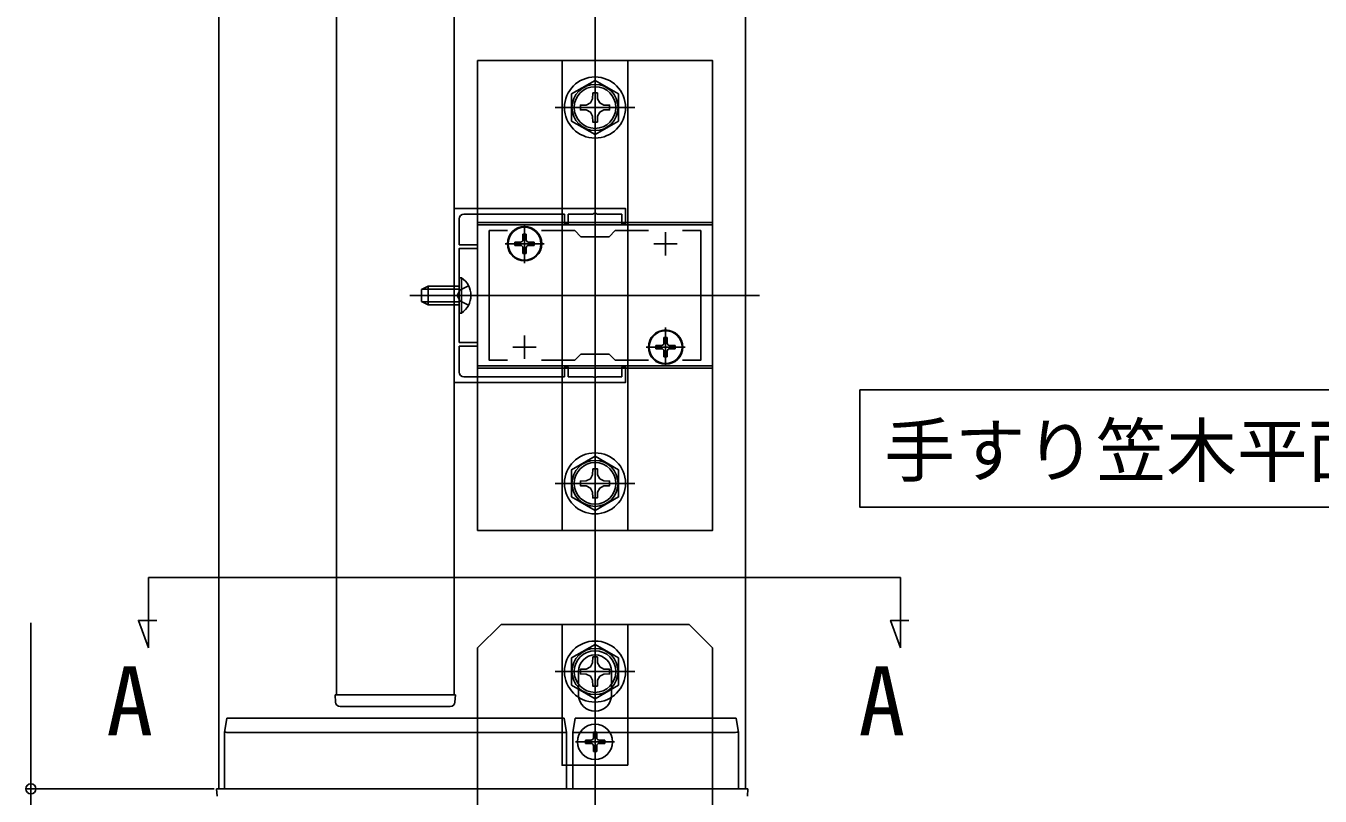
# Model space of a CAD drawing. Units: millimetres, scale not verified. Extents: x -874 to 876, y -1307 to 1301.
# Drawn here: x -12.9 to 262.4, y -1095.9 to -931.9 of the extents above; entities that cross this region are included whole.
import ezdxf
from ezdxf.enums import TextEntityAlignment as Align

# ---------------------------------------------------------------- set-up
doc = ezdxf.new("R2010")
doc.units = ezdxf.units.MM
doc.header["$LTSCALE"] = 8
for name, color, linetype in [('0-2_USER1', 3, 'Continuous'), ('0-3_YKK_11', 7, 'Continuous'), ('0-4_YKK_12', 2, 'Continuous'), ('0-5_YKK_13', 4, 'Continuous'), ('0-6_YKK_D', 6, 'Continuous'), ('0-8_YSS_K', 3, 'Continuous')]:
    doc.layers.add(name, color=color, linetype=linetype)
doc.styles.add('ＭＳ ゴシック', font='')
doc.styles.get('ＭＳ ゴシック').set_extended_font_data('MS Gothic')

msp = doc.modelspace()

# ---------------------------------------------------------------- linework, layer by layer
at = {"layer": '0-2_USER1'}
msp.add_lwpolyline([(164.493, -1009.356), (342.543, -1009.356), (342.543, -1034.342), (164.493, -1034.342)], close=True, dxfattribs=at)
at = {"layer": '0-3_YKK_11'}
for p, q in [((93.172, -980.8), (93.172, -975.8)), ((123.172, -980.8), (123.172, -975.8)), ((90.672, -978.3), (95.672, -978.3)), ((120.672, -978.3), (125.672, -978.3)), ((93.172, -1002.8), (93.172, -997.8)), ((123.172, -1002.8), (123.172, -997.8)), ((90.672, -1000.3), (95.672, -1000.3)), ((120.672, -1000.3), (125.672, -1000.3))]:
    msp.add_line(p, q, dxfattribs=at)
for points in [[(78.172, -970.8), (78.172, -1007.8), (114.672, -1007.8), (114.672, -1004.6), (113.872, -1004.6), (113.872, -1006.6), (108.63, -1006.6), (108.447, -1006.72), (107.897, -1006.72), (107.714, -1006.6), (102.472, -1006.6), (102.472, -1004.6), (101.672, -1004.6), (101.672, -1006.6), (80.272, -1006.6)], [(80.272, -972), (101.672, -972), (101.672, -974), (102.472, -974), (102.472, -972), (107.714, -972), (107.897, -971.88), (108.447, -971.88), (108.63, -972), (113.872, -972), (113.872, -974), (114.672, -974), (114.672, -970.8), (78.172, -970.8)], [(79.272, -1005.6), (79.272, -1000.1), (83.172, -1000.1), (83.172, -999.3), (79.272, -999.3), (79.272, -989.758), (79.152, -989.575), (79.152, -989.025), (79.272, -988.842), (79.272, -979.3), (83.172, -979.3), (83.172, -978.5), (79.272, -978.5), (79.272, -973)], [(89.539, -1003.1), (85.672, -1003.1), (85.672, -975.5), (89.539, -975.5)], [(96.805, -975.5), (103.872, -975.5), (105.172, -976.8), (111.172, -976.8), (112.472, -975.5), (119.539, -975.5)], [(126.805, -975.5), (130.672, -975.5), (130.672, -1003.1), (126.805, -1003.1)], [(119.539, -1003.1), (112.472, -1003.1), (111.172, -1001.8), (105.172, -1001.8), (103.872, -1003.1), (96.805, -1003.1)]]:
    msp.add_lwpolyline(points, dxfattribs=at)
msp.add_lwpolyline([(83.172, -1004.3), (133.172, -1004.3), (133.172, -974.3), (83.172, -974.3)], close=True, dxfattribs=at)
for centre, start, end in [((80.272, -973), 90.00001, 179.99999), ((80.272, -1005.6), 180.00001, 269.99999)]:
    msp.add_arc(centre, 1, start, end, dxfattribs=at)
at = {"layer": '0-4_YKK_12'}
for p, q in [((28.172, -1094.3), (28.172, -621.3)), ((140.172, -1094.3), (140.172, -733.3)), ((143.172, -989.3), (73.172, -989.3)), ((13.172, -1049.3), (13.172, -1064.3)), ((13.172, -1049.3), (173.172, -1049.3)), ((173.172, -1049.3), (173.172, -1064.3)), ((28.172, -1094.3), (140.172, -1094.3))]:
    msp.add_line(p, q, dxfattribs=at)
msp.add_lwpolyline([(78.172, -677.3), (53.172, -677.3), (53.172, -1074.3), (78.172, -1074.3)], close=True, dxfattribs=at)
for points in [[(13.172, -1064.3), (11.043, -1058.45), (14.943, -1058.45)], [(173.172, -1064.3), (171.043, -1058.45), (174.943, -1058.45)]]:
    msp.add_lwpolyline(points, dxfattribs=at)
at = {"layer": '0-5_YKK_13'}
for p, q in [((108.172, -940.8), (108.172, -957.8)), ((107.649, -947.446), (107.67, -946.2)), ((116.672, -949.3), (99.672, -949.3)), ((83.172, -973.8), (83.172, -1004.8)), ((133.172, -973.8), (83.172, -973.8)), ((93.172, -974.15), (93.172, -982.45)), ((92.822, -976.25), (93.522, -976.25)), ((92.822, -976.25), (92.822, -977.45)), ((93.522, -976.25), (93.522, -977.45)), ((97.322, -978.3), (89.022, -978.3)), ((91.122, -977.95), (91.122, -978.65)), ((91.122, -977.95), (92.322, -977.95)), ((91.122, -978.65), (92.322, -978.65)), ((92.822, -979.15), (92.822, -980.35)), ((93.522, -979.15), (93.522, -980.35)), ((94.022, -977.95), (95.222, -977.95)), ((94.022, -978.65), (95.222, -978.65)), ((95.222, -977.95), (95.222, -978.65)), ((92.822, -980.35), (93.522, -980.35)), ((79.272, -993.05), (79.272, -985.55)), ((71.272, -988), (72.672, -987.3)), ((71.272, -990.6), (71.272, -988)), ((79.272, -987.954), (71.363, -987.954)), ((79.272, -987.3), (72.672, -987.3)), ((84.272, -989.3), (68.772, -989.3)), ((71.272, -990.6), (72.672, -991.3)), ((79.272, -990.646), (71.363, -990.646)), ((79.781, -993.05), (79.272, -993.05)), ((123.172, -996.15), (123.172, -1004.45)), ((122.822, -998.25), (123.522, -998.25)), ((122.822, -998.25), (122.822, -999.45)), ((123.522, -998.25), (123.522, -999.45)), ((127.322, -1000.3), (119.022, -1000.3)), ((121.122, -999.95), (121.122, -1000.65)), ((121.122, -999.95), (122.322, -999.95)), ((121.122, -1000.65), (122.322, -1000.65)), ((122.822, -1001.15), (122.822, -1002.35)), ((123.522, -1001.15), (123.522, -1002.35)), ((124.022, -999.95), (125.222, -999.95)), ((124.022, -1000.65), (125.222, -1000.65)), ((125.222, -999.95), (125.222, -1000.65)), ((122.822, -1002.35), (123.522, -1002.35)), ((108.172, -1020.8), (108.172, -1037.8)), ((107.649, -1027.446), (107.67, -1026.2)), ((116.672, -1029.3), (99.672, -1029.3)), ((88.172, -1059.3), (83.172, -1064.3)), ((88.172, -1059.3), (128.172, -1059.3)), ((133.172, -1064.3), (128.172, -1059.3)), ((108.172, -1060.847), (108.172, -1077.847)), ((107.649, -1067.494), (107.67, -1066.247)), ((116.672, -1069.347), (99.672, -1069.347)), ((104.672, -1069.3), (104.672, -1074.3)), ((111.672, -1069.3), (111.672, -1074.3)), ((52.872, -1074.3), (52.967, -1075.861)), ((78.472, -1074.3), (52.872, -1074.3)), ((78.376, -1075.861), (78.472, -1074.3)), ((53.965, -1076.8), (54.265, -1076.8)), ((54.265, -1076.8), (77.079, -1076.8)), ((77.079, -1076.8), (77.378, -1076.8)), ((29.872, -1079.3), (29.372, -1082.3)), ((108.172, -1088.45), (108.172, -1080.15)), ((102.072, -1082.3), (102.072, -1094.3)), ((103.472, -1082.3), (138.048, -1082.3)), ((103.472, -1082.3), (103.472, -1094.3)), ((104.022, -1084.3), (112.322, -1084.3)), ((106.122, -1083.95), (106.122, -1084.65)), ((106.122, -1083.95), (107.322, -1083.95)), ((106.122, -1084.65), (107.322, -1084.65)), ((107.822, -1082.25), (108.522, -1082.25)), ((107.822, -1082.25), (107.822, -1083.45)), ((108.522, -1082.25), (108.522, -1083.45)), ((109.022, -1083.95), (110.222, -1083.95)), ((109.022, -1084.65), (110.222, -1084.65)), ((110.222, -1083.95), (110.222, -1084.65)), ((107.822, -1085.15), (107.822, -1086.35)), ((107.822, -1086.35), (108.522, -1086.35)), ((108.522, -1085.15), (108.522, -1086.35)), ((108.172, -1092.8), (108.172, -1180.839)), ((27.672, -1094.3), (27.767, -1095.861)), ((138.45, -1094.3), (30.17, -1094.3)), ((140.576, -1095.861), (140.672, -1094.3))]:
    msp.add_line(p, q, dxfattribs=at)
for points in [[(83.172, -939.3), (133.172, -939.3), (133.172, -1039.3), (83.172, -1039.3)], [(115.172, -1039.3), (115.172, -939.3), (101.172, -939.3), (101.172, -1039.3)], [(113.172, -946.413), (108.172, -943.526), (103.172, -946.413), (103.172, -952.187), (108.172, -955.074), (113.172, -952.187)], [(113.172, -1026.413), (108.172, -1023.526), (103.172, -1026.413), (103.172, -1032.187), (108.172, -1035.074), (113.172, -1032.187)], [(115.172, -1089.3), (115.172, -1059.3), (101.172, -1059.3), (101.172, -1089.3)], [(113.172, -1066.461), (108.172, -1063.574), (103.172, -1066.461), (103.172, -1072.234), (108.172, -1075.121), (113.172, -1072.234)]]:
    msp.add_lwpolyline(points, close=True, dxfattribs=at)
for points in [[(107.67, -946.2), (108.673, -946.2), (108.695, -947.446)], [(106.318, -949.823), (105.072, -949.801), (105.072, -948.799), (106.318, -948.777)], [(106.318, -948.777), (107.187, -948.315), (107.649, -947.446)], [(107.649, -951.154), (107.187, -950.285), (106.318, -949.823)], [(108.695, -947.446), (109.157, -948.315), (110.025, -948.777)], [(110.025, -949.823), (109.157, -950.285), (108.695, -951.154)], [(110.025, -948.777), (111.272, -948.799), (111.272, -949.801), (110.025, -949.823)], [(108.695, -951.154), (108.673, -952.4), (107.67, -952.4), (107.649, -951.154)], [(133.172, -973.8), (133.172, -1004.8), (83.172, -1004.8)], [(79.781, -993.05), (79.781, -985.55), (79.272, -985.55)], [(79.272, -991.3), (72.672, -991.3), (72.672, -987.3)], [(81.281, -987.25), (79.425, -988.155), (78.817, -989.3)], [(81.281, -991.35), (79.425, -990.445), (78.817, -989.3)], [(107.67, -1026.2), (108.673, -1026.2), (108.695, -1027.446)], [(106.318, -1029.823), (105.072, -1029.801), (105.072, -1028.799), (106.318, -1028.777)], [(106.318, -1028.777), (107.187, -1028.315), (107.649, -1027.446)], [(108.695, -1027.446), (109.157, -1028.315), (110.025, -1028.777)], [(110.025, -1028.777), (111.272, -1028.799), (111.272, -1029.801), (110.025, -1029.823)], [(107.649, -1031.154), (107.187, -1030.285), (106.318, -1029.823)], [(108.695, -1031.154), (108.673, -1032.4), (107.67, -1032.4), (107.649, -1031.154)], [(110.025, -1029.823), (109.157, -1030.285), (108.695, -1031.154)], [(83.172, -1064.3), (83.172, -1094.3), (83.172, -1104.3)], [(133.172, -1064.3), (133.172, -1094.3), (133.172, -1104.3)], [(106.318, -1068.824), (107.187, -1068.362), (107.649, -1067.494)], [(107.67, -1066.247), (108.673, -1066.247), (108.695, -1067.494)], [(108.695, -1067.494), (109.157, -1068.362), (110.025, -1068.824)], [(106.318, -1069.87), (105.072, -1069.849), (105.072, -1068.846), (106.318, -1068.824)], [(107.649, -1071.201), (107.187, -1070.332), (106.318, -1069.87)], [(110.025, -1069.87), (109.157, -1070.332), (108.695, -1071.201)], [(110.025, -1068.824), (111.272, -1068.846), (111.272, -1069.849), (110.025, -1069.87)], [(108.695, -1071.201), (108.673, -1072.447), (107.67, -1072.447), (107.649, -1071.201)], [(30.563, -1079.3), (30.349, -1079.3), (30.156, -1079.3), (30.003, -1079.3), (29.906, -1079.3), (29.872, -1079.3)], [(30.073, -1082.3), (102.072, -1082.3), (101.572, -1079.3), (30.563, -1079.3)], [(137.556, -1079.3), (103.972, -1079.3), (103.472, -1082.3)], [(138.172, -1079.3), (138.092, -1079.3), (137.87, -1079.3), (137.556, -1079.3)], [(138.672, -1094.3), (138.672, -1082.3), (138.672, -1082.3), (138.172, -1079.3)], [(29.372, -1082.3), (29.408, -1082.285), (29.507, -1082.277), (29.659, -1082.277), (29.85, -1082.285), (30.063, -1082.3)], [(29.372, -1082.3), (29.372, -1082.3), (29.372, -1094.3)], [(30.073, -1082.3), (30.072, -1082.3), (30.071, -1082.3), (30.071, -1082.3), (30.07, -1082.3), (30.07, -1082.3), (30.069, -1082.3), (30.068, -1082.3), (30.068, -1082.3), (30.067, -1082.3), (30.067, -1082.3), (30.066, -1082.3), (30.065, -1082.3), (30.065, -1082.3), (30.064, -1082.3), (30.064, -1082.3), (30.063, -1082.3)], [(138.057, -1082.3), (138.056, -1082.3), (138.056, -1082.3), (138.055, -1082.3), (138.055, -1082.3), (138.054, -1082.3), (138.054, -1082.3), (138.053, -1082.3), (138.053, -1082.3), (138.052, -1082.3), (138.051, -1082.3), (138.051, -1082.3), (138.05, -1082.3), (138.05, -1082.3), (138.049, -1082.3), (138.049, -1082.3), (138.048, -1082.3)], [(138.057, -1082.3), (138.367, -1082.283), (138.589, -1082.283), (138.672, -1082.3)], [(30.17, -1094.3), (29.869, -1094.3), (29.573, -1094.3), (29.284, -1094.3), (29.01, -1094.3), (28.752, -1094.3), (28.514, -1094.3), (28.301, -1094.3), (28.115, -1094.3), (27.958, -1094.3), (27.835, -1094.3), (27.745, -1094.3), (27.69, -1094.3), (27.672, -1094.3)], [(140.672, -1094.3), (140.66, -1094.3), (140.625, -1094.3), (140.566, -1094.3), (140.485, -1094.3), (140.382, -1094.3), (140.259, -1094.3), (140.115, -1094.3), (139.953, -1094.3), (139.775, -1094.3), (139.581, -1094.3), (139.372, -1094.3), (139.154, -1094.3), (138.927, -1094.3), (138.692, -1094.3), (138.45, -1094.3)]]:
    msp.add_lwpolyline(points, dxfattribs=at)
for centre, radius in [((108.172, -949.3), 6.5), ((108.172, -949.3), 4.907), ((108.172, -949.3), 4.432), ((93.172, -978.3), 3.65), ((93.172, -978.3), 3.5), ((123.172, -1000.3), 3.65), ((123.172, -1000.3), 3.5), ((108.172, -1029.3), 6.5), ((108.172, -1029.3), 4.907), ((108.172, -1029.3), 4.432), ((108.172, -1069.347), 6.5), ((108.172, -1069.347), 4.907), ((108.172, -1069.347), 4.432), ((108.172, -1084.3), 3.75)]:
    msp.add_circle(centre, radius, dxfattribs=at)
for centre, radius, start, end in [((92.322, -977.45), 0.5, 270, 0), ((92.322, -979.15), 0.5, 0, 90), ((94.022, -977.45), 0.5, 180, 270), ((94.022, -979.15), 0.5, 90, 180), ((77.245, -989.3), 4.527, 304.06671, 55.93329), ((122.322, -999.45), 0.5, 270, 0), ((122.322, -1001.15), 0.5, 0, 90), ((124.022, -999.45), 0.5, 180, 270), ((124.022, -1001.15), 0.5, 90, 180), ((108.172, -1069.3), 3.5, 0, 180), ((53.965, -1075.8), 1, 183.5, 270), ((77.378, -1075.8), 1, 270, 356.5), ((108.172, -1074.3), 3.5, 180, 0), ((107.322, -1083.45), 0.5, 270, 0), ((107.322, -1085.15), 0.5, 0, 90), ((109.022, -1083.45), 0.5, 180, 270), ((109.022, -1085.15), 0.5, 90, 180)]:
    msp.add_arc(centre, radius, start, end, dxfattribs=at)
at = {"layer": '0-6_YKK_D'}
msp.add_line((27.172, -1094.3), (-12.828, -1094.3), dxfattribs=at)
msp.add_lwpolyline([(-11.828, -1104.3), (-11.828, -1094.3), (-11.828, -1059)], dxfattribs=at)
msp.add_circle((-11.828, -1094.3), 1.075, dxfattribs=at)
at = {"layer": '0-8_YSS_K'}
msp.add_lwpolyline([(108.172, -1242.3), (108.172, -699.3), (471.172, -699.3)], dxfattribs=at)

# ---------------------------------------------------------------- texts
at = {"layer": '0-2_USER1', "style": 'ＭＳ ゴシック'}
for s, height, p in [('手すり笠木平面図', 11, (169.707, -1031.098)), ('A', 14.66, (4.195, -1087.3)), ('A', 14.66, (164.195, -1087.3))]:
    msp.add_text(s, height=height, dxfattribs=at).set_placement(p, align=Align.BOTTOM_LEFT)

doc.saveas('drawing.dxf')
